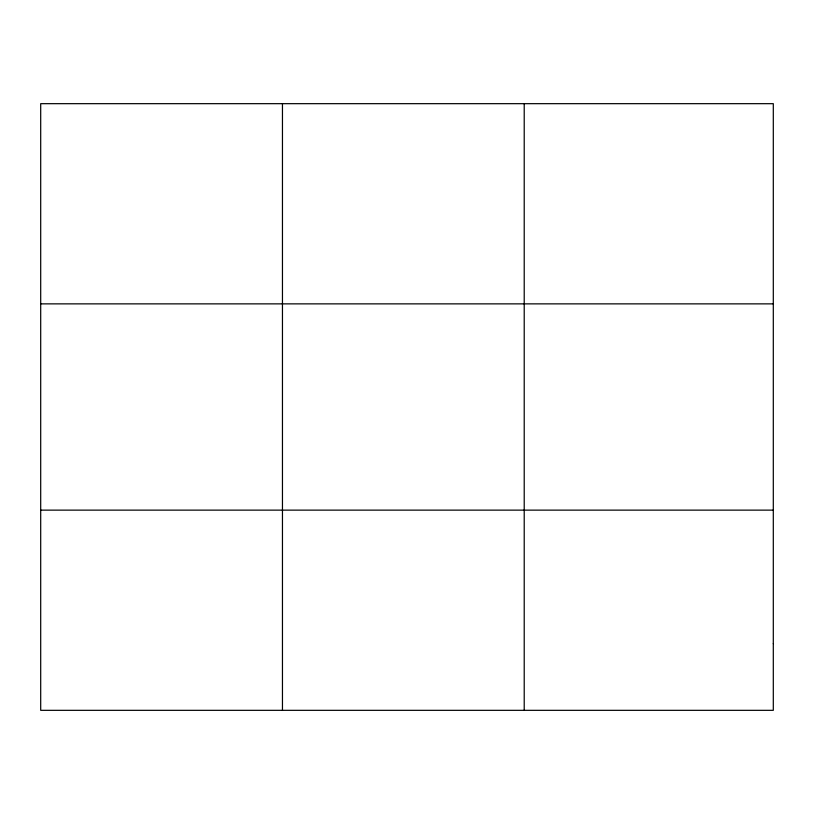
<?xml version="1.0" encoding="UTF-8"?>
<svg xmlns="http://www.w3.org/2000/svg" width="814" height="814" viewBox="0 0 814 814"><rect width="100%" height="100%" fill="white"/><g stroke="black" fill="none" stroke-linecap="round" stroke-linejoin="round"><path stroke-width="1.22" d="M282.458 103.673L282.458 710.327M524.216 103.673L524.216 710.327M40.7 303.866L773.3 303.866M40.7 510.134L773.3 510.134M773.3 643.589L773.3 710.327L40.7 710.327L40.7 103.673L773.3 103.673L773.3 643.589"/></g></svg>
